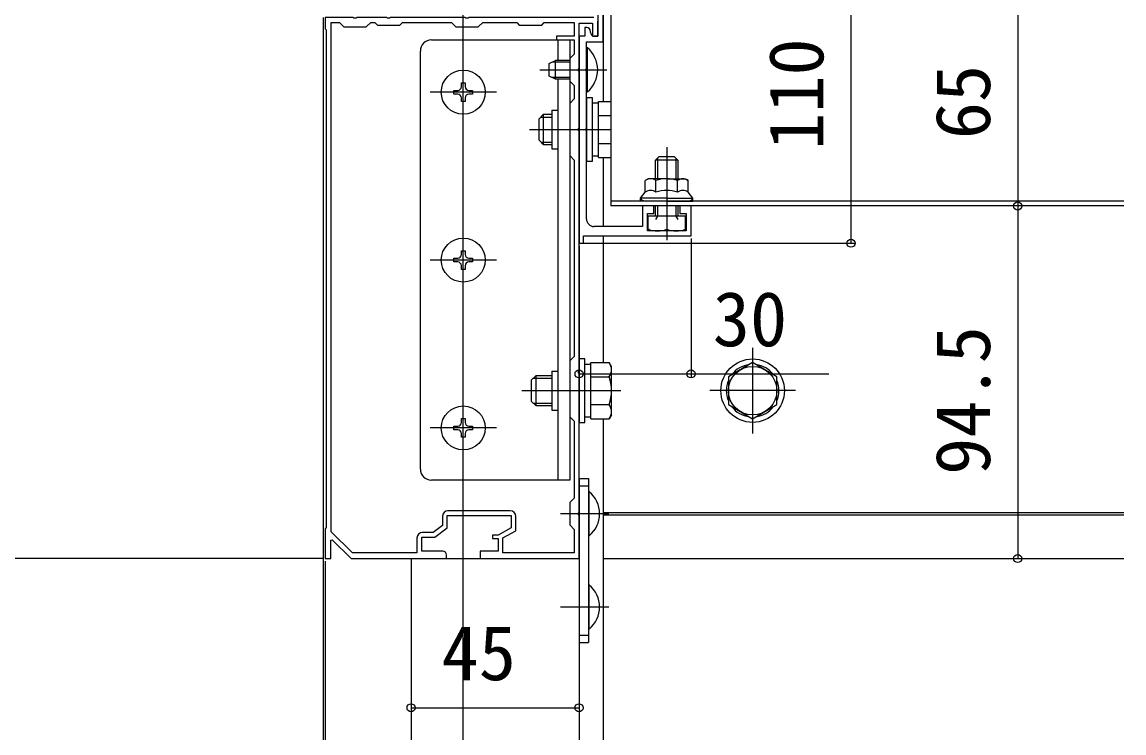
# Model space of a CAD drawing. Units: millimetres, scale not verified. Extents: x -875 to 875, y -1304 to 1297.
# Drawn here: x -517.7 to -222.5, y -781 to -590.4 of the extents above; entities that cross this region are included whole.
import ezdxf
from ezdxf.enums import TextEntityAlignment as Align

# ---------------------------------------------------------------- set-up
doc = ezdxf.new("R2010")
doc.units = ezdxf.units.MM
doc.header["$LTSCALE"] = 8
for name, color, linetype in [('0-2_YKK_11', 7, 'Continuous'), ('0-3_YKK_12', 2, 'Continuous'), ('0-4_YKK_13', 4, 'Continuous'), ('0-5_YKK_D', 6, 'Continuous')]:
    doc.layers.add(name, color=color, linetype=linetype)
doc.styles.add('ＭＳ ゴシック', font='')
doc.styles.get('ＭＳ ゴシック').set_extended_font_data('MS Gothic')

msp = doc.modelspace()

# ---------------------------------------------------------------- linework, layer by layer
at = {"layer": '0-2_YKK_11'}
for p, q in [((-365.4, -593.257), (-365.4, -592.957)), ((-386.9, -721.457), (-403.6, -721.457))]:
    msp.add_line(p, q, dxfattribs=at)
for points in [[(-366.5, -643.257), (-366.5, -619.716), (-366.62, -619.532), (-366.62, -618.982), (-366.5, -618.799), (-366.5, -603.716), (-366.62, -603.532), (-366.62, -602.982), (-366.5, -602.799), (-366.5, -595.757), (-362, -595.757), (-362, -581.716), (-362.12, -581.532), (-362.12, -580.982), (-362, -580.799), (-362, -543.557)], [(-363.5, -585.957), (-363.5, -594.257), (-364.4, -594.257)], [(-364.5, -589.257), (-398.042, -589.257), (-398.225, -589.377), (-398.775, -589.377), (-398.959, -589.257), (-419.042, -589.257), (-419.225, -589.377), (-419.775, -589.377), (-419.959, -589.257), (-428.042, -589.257), (-428.225, -589.377), (-428.775, -589.377), (-428.959, -589.257), (-436.5, -589.257), (-436.5, -592.257), (-436.2, -592.557)], [(-405, -732.257), (-410.6, -732.257), (-410.6, -728.557), (-407.1, -728.557), (-403.8, -726.057), (-403.8, -722.757), (-386.7, -722.757), (-386.7, -726.057), (-390.2, -727.957), (-391.7, -727.957), (-391.7, -728.857), (-390.2, -728.857), (-390.2, -732.257), (-395, -732.257), (-395, -734.257), (-368.5, -734.257), (-368.5, -722.716), (-368.62, -722.532), (-368.62, -721.982), (-368.5, -721.799), (-368.5, -684.716), (-368.62, -684.532), (-368.62, -683.982), (-368.5, -683.799), (-368.5, -619.716), (-368.62, -619.532), (-368.62, -618.982), (-368.5, -618.799), (-368.5, -603.716), (-368.62, -603.532), (-368.62, -602.982), (-368.5, -602.799), (-368.5, -590.757), (-364.9, -590.757), (-364.9, -594.257), (-363.5, -594.257), (-363.5, -590.257)], [(-436.2, -592.557), (-436.2, -725.957), (-436.5, -726.257), (-436.5, -734.257), (-435, -734.257), (-435, -729.358), (-434.632, -729.204), (-429.5, -734.257), (-404, -734.257), (-404, -733.257)], [(-434.9, -727.115), (-434.9, -590.557), (-432.7, -590.557), (-431.5, -591.757), (-425.5, -591.757), (-424.3, -590.557), (-423.2, -590.557), (-422.5, -591.257), (-416.5, -591.257), (-415.8, -590.557), (-402.7, -590.557), (-401.5, -591.757), (-395.5, -591.757), (-394.3, -590.557), (-385.2, -590.557), (-384.5, -591.257), (-378.5, -591.257), (-377.8, -590.557), (-369.8, -590.557), (-369.8, -594.257), (-374.5, -594.257), (-374.5, -595.257), (-369.8, -595.257), (-369.8, -599.057), (-371, -600.257), (-371, -606.257), (-369.8, -607.457), (-369.8, -611.057), (-371, -612.257), (-371, -626.257), (-369.8, -627.457), (-369.8, -680.057), (-371, -681.257), (-371, -696.257), (-369.8, -697.457), (-369.8, -718.057), (-371, -719.257), (-371, -725.257), (-369.8, -726.457), (-369.8, -732.757)], [(-366.4, -591.957), (-366.9, -591.957), (-366.9, -594.257), (-368.5, -594.257)], [(-368.5, -594.257), (-368.5, -649.757), (-367.3, -649.757), (-367.3, -647.757), (-338.5, -647.757), (-338.5, -639.757), (-341.5, -639.757), (-341.5, -641.757), (-339.8, -641.757), (-339.8, -646.457), (-350.2, -646.457), (-350.2, -641.757), (-348.5, -641.757), (-348.5, -639.757), (-351.5, -639.757), (-351.5, -645.257), (-364.5, -645.257)], [(-405.1, -722.957), (-405.1, -725.411), (-407.537, -727.257), (-410.4, -727.257)], [(-369.8, -732.757), (-388.9, -732.757), (-388.9, -728.731), (-385.4, -726.831), (-385.4, -722.957)], [(-411.9, -728.757), (-411.9, -732.757), (-429.171, -732.757), (-434.9, -727.115)]]:
    msp.add_lwpolyline(points, dxfattribs=at)
for centre, radius, start, end in [((-366.4, -592.957), 1, 0.00001, 89.99999), ((-364.4, -593.257), 1, 180.00001, 269.99999), ((-364.5, -643.257), 2, 180.00001, 269.99999), ((-403.6, -722.957), 1.5, 90.00001, 179.99999), ((-386.9, -722.957), 1.5, 0.00001, 89.99999), ((-410.4, -728.757), 1.5, 90.00001, 179.99999), ((-405, -733.257), 1, 0.00001, 89.99999)]:
    msp.add_arc(centre, radius, start, end, dxfattribs=at)
at = {"layer": '0-3_YKK_12'}
for p, q in [((-399.5, -890.257), (-399.5, -116.009)), ((-360, -574.757), (-360, -639.757)), ((-362, -580.799), (-362, -611.752)), ((-437, -589.257), (-437, -889.257)), ((-379, -603.257), (-361.01, -603.257)), ((-390.6, -609.257), (-408.4, -609.257)), ((-381.8, -619.257), (-360, -619.257)), ((-345, -623.957), (-345, -648.957)), ((-362, -626.763), (-362, -645.257)), ((-222.53, -638.457), (-360, -638.457)), ((-222.53, -639.757), (-360, -639.757)), ((-362, -647.757), (-362, -681.752)), ((-390.6, -654.257), (-408.4, -654.257)), ((-322, -677.757), (-322, -700.757)), ((-383.8, -689.257), (-357.3, -689.257)), ((-310.5, -689.257), (-333.5, -689.257)), ((-390.6, -699.257), (-408.4, -699.257)), ((-362, -696.763), (-362, -889.257)), ((-360.504, -722.257), (-373.5, -722.257)), ((-362, -721.957), (-222.53, -721.957)), ((-362, -722.557), (-222.53, -722.557)), ((-413.5, -734.257), (-413.5, -889.257)), ((-413.5, -734.257), (-368.5, -734.257)), ((-368.5, -734.257), (-368.5, -889.257)), ((-362, -734.257), (-222.53, -734.257)), ((-360.504, -747.257), (-373.5, -747.257))]:
    msp.add_line(p, q, dxfattribs=at)
at = {"layer": '0-4_YKK_13'}
for p, q in [((-408, -595.257), (-371, -595.257)), ((-374.2, -595.257), (-374.2, -600.757)), ((-371, -595.257), (-371, -600.757)), ((-411, -710.257), (-411, -598.257)), ((-366.5, -597.357), (-366.5, -609.157)), ((-366.253, -597.357), (-366.5, -597.357)), ((-366.253, -609.157), (-366.253, -597.357)), ((-376.5, -601.557), (-374.8, -600.757)), ((-376.5, -604.957), (-376.5, -601.557)), ((-371, -601.19), (-375.721, -601.19)), ((-371, -600.757), (-374.8, -600.757)), ((-374.8, -605.757), (-374.8, -600.757)), ((-374.8, -605.757), (-376.5, -604.957)), ((-371, -605.324), (-375.721, -605.324)), ((-371, -605.757), (-374.8, -605.757)), ((-374.2, -605.757), (-374.2, -713.257)), ((-371, -605.757), (-371, -616.757)), ((-401, -609.757), (-402, -609.757)), ((-366.253, -609.157), (-366.5, -609.157)), ((-363.3, -612.207), (-364.9, -612.207)), ((-363.3, -626.763), (-363.3, -611.752)), ((-363.3, -611.752), (-360, -611.752)), ((-379.3, -616.457), (-378.1, -615.257)), ((-379.3, -616.457), (-379.3, -622.057)), ((-378.748, -615.905), (-375.8, -615.905)), ((-375.8, -615.257), (-378.1, -615.257)), ((-378.1, -615.257), (-378.1, -623.257)), ((-375.8, -614.057), (-375.8, -624.457)), ((-375.8, -614.057), (-374.2, -614.057)), ((-363.3, -623.257), (-363.3, -615.257)), ((-363.3, -615.505), (-360, -615.505)), ((-379.3, -622.057), (-378.1, -623.257)), ((-378.748, -622.609), (-375.8, -622.609)), ((-371, -621.757), (-371, -713.257)), ((-378.1, -623.257), (-375.8, -623.257)), ((-375.8, -624.457), (-374.2, -624.457)), ((-363.3, -623.01), (-360, -623.01)), ((-364.9, -626.307), (-363.3, -626.307)), ((-363.3, -626.763), (-360, -626.763)), ((-348, -627.457), (-347, -626.457)), ((-342, -627.457), (-348, -627.457)), ((-348, -632.557), (-348, -627.457)), ((-347.46, -626.917), (-347.46, -632.557)), ((-347, -626.457), (-343, -626.457)), ((-342, -627.457), (-343, -626.457)), ((-342.54, -626.917), (-342.54, -632.557)), ((-342, -627.457), (-342, -632.557)), ((-350, -632.457), (-350.774, -632.904)), ((-350.774, -636.057), (-350.774, -632.904)), ((-345, -632.457), (-350, -632.457)), ((-347.887, -636.057), (-347.887, -632.904)), ((-345, -632.457), (-340, -632.457)), ((-342.114, -636.057), (-342.114, -632.904)), ((-340, -632.457), (-339.227, -632.904)), ((-339.227, -636.057), (-339.227, -632.904)), ((-352, -638.457), (-352, -637.657)), ((-345, -638.457), (-352, -638.457)), ((-348, -642.457), (-348, -639.757)), ((-347.46, -639.757), (-347.46, -642.457)), ((-345, -638.457), (-338, -638.457)), ((-342.54, -639.757), (-342.54, -642.457)), ((-342, -639.757), (-342, -642.457)), ((-338, -638.457), (-338, -637.657)), ((-340, -642.457), (-350, -642.457)), ((-350, -646.007), (-350, -642.457)), ((-342, -642.457), (-348, -642.457)), ((-347.46, -642.457), (-348, -643.393)), ((-345, -642.457), (-345, -646.011)), ((-342.54, -642.457), (-342, -643.393)), ((-340, -646.007), (-340, -642.457)), ((-349.227, -646.454), (-350, -646.007)), ((-340.774, -646.454), (-340, -646.007)), ((-340.78, -646.457), (-349.221, -646.457)), ((-400, -652.757), (-400, -651.757)), ((-402, -653.757), (-401, -653.757)), ((-402, -654.757), (-402, -653.757)), ((-401, -654.757), (-402, -654.757)), ((-397, -654.757), (-398, -654.757)), ((-365.3, -696.763), (-365.3, -681.752)), ((-365.3, -681.752), (-360.381, -681.752)), ((-359.8, -682.757), (-360.381, -681.752)), ((-375.8, -684.057), (-375.8, -694.457)), ((-375.8, -684.057), (-374.2, -684.057)), ((-365.3, -682.207), (-366.9, -682.207)), ((-359.8, -695.757), (-359.8, -682.757)), ((-381.3, -686.457), (-380.1, -685.257)), ((-381.3, -686.457), (-381.3, -692.057)), ((-380.748, -685.905), (-375.8, -685.905)), ((-375.8, -685.257), (-380.1, -685.257)), ((-380.1, -685.257), (-380.1, -693.257)), ((-365.3, -693.257), (-365.3, -685.257)), ((-365.3, -685.505), (-360.381, -685.505)), ((-381.3, -692.057), (-380.1, -693.257)), ((-380.748, -692.609), (-375.8, -692.609)), ((-380.1, -693.257), (-375.8, -693.257)), ((-365.3, -693.01), (-360.381, -693.01)), ((-375.8, -694.457), (-374.2, -694.457)), ((-366.9, -696.307), (-365.3, -696.307)), ((-359.8, -695.757), (-360.381, -696.763)), ((-402, -698.757), (-401, -698.757)), ((-402, -699.757), (-402, -698.757)), ((-399, -696.757), (-399, -697.757)), ((-365.3, -696.763), (-360.381, -696.763)), ((-401, -699.757), (-402, -699.757)), ((-371, -713.257), (-408, -713.257)), ((-368.5, -712.757), (-366, -712.757)), ((-368.5, -712.757), (-368.5, -756.757)), ((-366, -712.757), (-366, -756.757)), ((-368.5, -714.757), (-366, -714.757)), ((-366, -716.357), (-366, -728.157)), ((-365.753, -716.357), (-366, -716.357)), ((-365.753, -728.157), (-365.753, -716.357)), ((-365.753, -728.157), (-366, -728.157)), ((-366, -741.357), (-366, -753.157)), ((-365.753, -741.357), (-366, -741.357)), ((-365.753, -753.157), (-365.753, -741.357)), ((-368.5, -754.757), (-366, -754.757)), ((-365.753, -753.157), (-366, -753.157)), ((-368.5, -756.757), (-366, -756.757))]:
    msp.add_line(p, q, dxfattribs=at)
for points in [[(-400, -607.757), (-400, -606.757), (-399, -606.757), (-399, -607.757)], [(-402, -609.757), (-402, -608.757), (-401, -608.757)], [(-399, -610.757), (-399, -611.757), (-400, -611.757), (-400, -610.757)], [(-398, -608.757), (-397, -608.757), (-397, -609.757), (-398, -609.757)], [(-345, -637.657), (-352, -637.657), (-350.774, -636.057)], [(-345, -637.657), (-338, -637.657), (-339.227, -636.057)], [(-400, -651.757), (-399, -651.757), (-399, -652.757)], [(-398, -653.757), (-397, -653.757), (-397, -654.757)], [(-399, -655.757), (-399, -656.757), (-400, -656.757), (-400, -655.757)], [(-400, -697.757), (-400, -696.757), (-399, -696.757)], [(-398, -698.757), (-397, -698.757), (-397, -699.757), (-398, -699.757)], [(-399, -700.757), (-399, -701.757), (-400, -701.757), (-400, -700.757)]]:
    msp.add_lwpolyline(points, dxfattribs=at)
for points in [[(-366.5, -610.757), (-366.5, -627.757), (-364.9, -627.757), (-364.9, -610.757)], [(-368.5, -680.757), (-368.5, -697.757), (-366.9, -697.757), (-366.9, -680.757)], [(-322, -681.752), (-328.5, -685.505), (-328.5, -693.01), (-322, -696.763), (-315.5, -693.01), (-315.5, -685.505)], [(-322, -681.752), (-328.5, -685.505), (-328.5, -693.01), (-322, -696.763), (-315.5, -693.01), (-315.5, -685.505)]]:
    msp.add_lwpolyline(points, close=True, dxfattribs=at)
for centre, radius in [((-399.5, -609.257), 5.9), ((-399.5, -654.257), 5.9), ((-322, -689.257), 8.5), ((-322, -689.257), 8.5), ((-322, -689.257), 6.5), ((-322, -689.257), 6.5), ((-399.5, -699.257), 5.9)]:
    msp.add_circle(centre, radius, dxfattribs=at)
for centre, radius, start, end in [((-408, -598.257), 3, 90, 180), ((-371.2, -603.257), 7.7, 309.98312, 50.01688), ((-401, -607.757), 1, 270, 0), ((-398, -607.757), 1, 180, 270), ((-401, -610.757), 1, 0, 90), ((-398, -610.757), 1, 90, 180), ((-349.331, -635.013), 2.556, 55.61575, 124.38425), ((-345, -642.011), 9.553, 90, 107.58795), ((-345, -642.011), 9.553, 72.41205, 90), ((-340.67, -635.013), 2.556, 55.61575, 124.38425), ((-349.331, -638.167), 2.556, 55.61575, 124.38425), ((-345, -645.164), 9.553, 90, 107.58795), ((-345, -645.164), 9.553, 72.41205, 90), ((-340.67, -638.167), 2.556, 55.61575, 124.38425), ((-347.5, -639.288), 7.169, 249.59205, 290.40795), ((-342.5, -639.288), 7.169, 249.59205, 290.40795), ((-401, -652.757), 1, 270, 0), ((-401, -655.757), 1, 0, 90), ((-398, -652.757), 1, 180, 270), ((-398, -655.757), 1, 90, 180), ((-363.123, -683.628), 3.323, 325.61575, 34.38425), ((-322, -689.257), 7.05, 97.21814, 142.78186), ((-322, -689.257), 7.05, 97.21814, 142.78186), ((-322, -689.257), 7.05, 37.21814, 82.78186), ((-322, -689.257), 7.05, 37.21814, 82.78186), ((-372.22, -689.257), 12.419, 342.41205, 17.58795), ((-322, -689.257), 7.05, 157.21814, 202.78186), ((-322, -689.257), 7.05, 157.21814, 202.78186), ((-322, -689.257), 7.05, 337.21814, 22.78186), ((-322, -689.257), 7.05, 337.21814, 22.78186), ((-363.123, -694.887), 3.323, 325.61575, 34.38425), ((-322, -689.257), 7.05, 217.21814, 262.78186), ((-322, -689.257), 7.05, 217.21814, 262.78186), ((-322, -689.257), 7.05, 277.21814, 322.78186), ((-322, -689.257), 7.05, 277.21814, 322.78186), ((-401, -697.757), 1, 270, 0), ((-398, -697.757), 1, 180, 270), ((-401, -700.757), 1, 0, 90), ((-398, -700.757), 1, 90, 180), ((-408, -710.257), 3, 180, 270), ((-370.7, -722.257), 7.7, 309.98312, 50.01688), ((-370.7, -747.257), 7.7, 309.98312, 50.01688)]:
    msp.add_arc(centre, radius, start, end, dxfattribs=at)
for centre, start_param, end_param in [((-350.5, -637.657), 3.1415927, 4.712389), ((-339.5, -637.657), 4.712389, 6.2831853)]:
    msp.add_ellipse(centre, major_axis=(1.5, 0), ratio=0.533333, start_param=start_param, end_param=end_param, dxfattribs=at)
at = {"layer": '0-5_YKK_D'}
for p, q in [((-295.646, -539.757), (-295.646, -649.757)), ((-338.5, -648.457), (-338.5, -685.757)), ((-368.5, -650.457), (-368.5, -685.757)), ((-367.2, -649.757), (-294.646, -649.757)), ((-437.2, -734.257), (-570.5, -734.257)), ((-436.5, -734.957), (-436.5, -815.257)), ((-413.5, -735.257), (-413.5, -775.257)), ((-368.5, -734.957), (-368.5, -815.257)), ((-368.5, -735.257), (-368.5, -775.257)), ((-413.5, -774.257), (-368.5, -774.257))]:
    msp.add_line(p, q, dxfattribs=at)
for points in [[(-251, -574.757), (-251, -639.757), (-251, -734.257)], [(-368.5, -684.757), (-338.5, -684.757), (-301.609, -684.757)]]:
    msp.add_lwpolyline(points, dxfattribs=at)
for centre in [(-251, -639.757), (-251, -639.757), (-295.646, -649.757), (-368.5, -684.757), (-338.5, -684.757), (-251, -734.257), (-413.5, -774.257), (-368.5, -774.257)]:
    msp.add_circle(centre, 1.075, dxfattribs=at)

# ---------------------------------------------------------------- texts
at = {"layer": '0-5_YKK_D', "style": 'ＭＳ ゴシック'}
for s, p in [('110', (-298.646, -624.744)), ('65', (-254, -621.86)), ('94.5', (-254, -711.837))]:
    msp.add_text(s, height=14.66, rotation=90, dxfattribs=at).set_placement(p, align=Align.BOTTOM_LEFT)
for s, p in [('30', (-332.678, -681.757)), ('45', (-405.319, -771.257))]:
    msp.add_text(s, height=14.66, dxfattribs=at).set_placement(p, align=Align.BOTTOM_LEFT)

doc.saveas('drawing.dxf')
